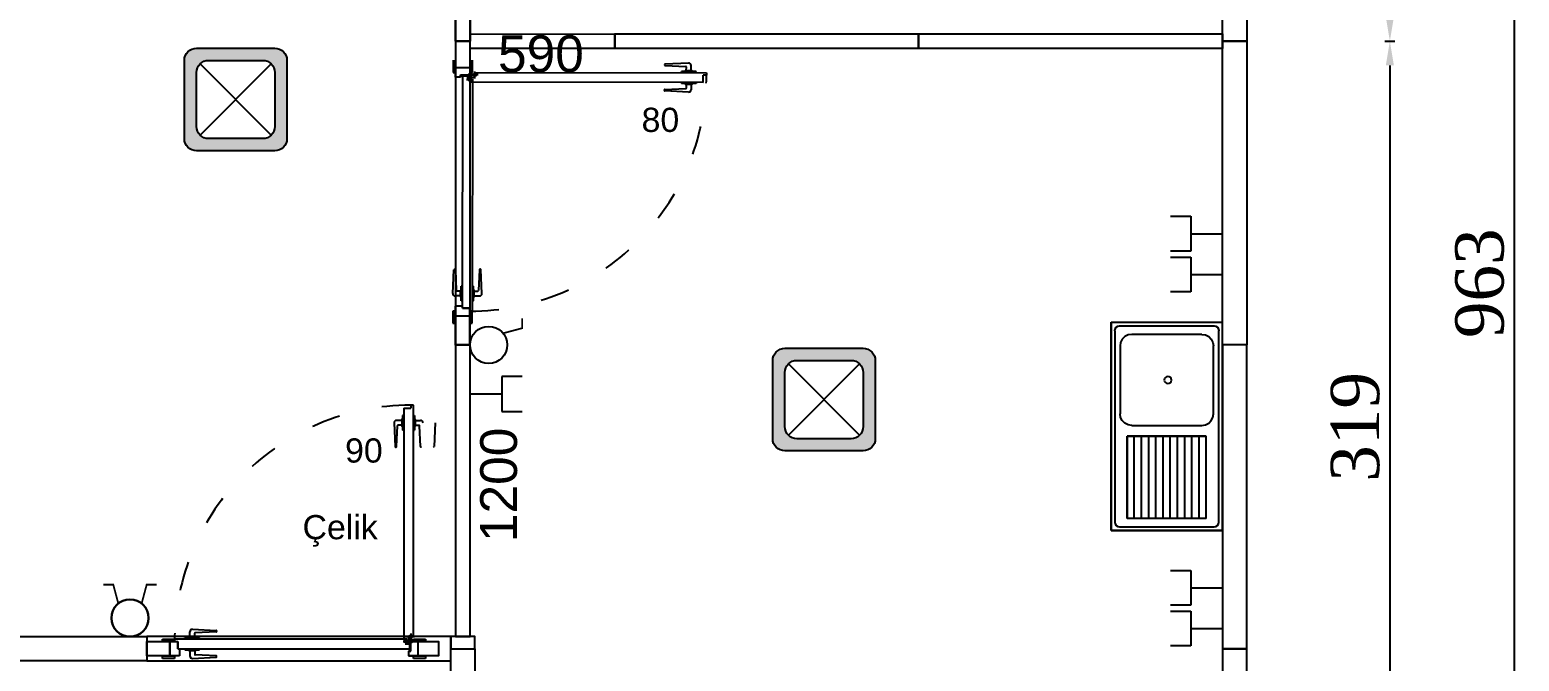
# Model space of a CAD drawing. Header units: millimetres. Extents: x 1774 to 2805, y 1273 to 2344.
# Drawn here: x 2190 to 2805, y 1630 to 1891 of the extents above; entities that cross this region are included whole.
import ezdxf

# ---------------------------------------------------------------- set-up
doc = ezdxf.new("R2010")
doc.units = ezdxf.units.MM
doc.linetypes.add('ACAD_ISO03W100', pattern=[30, 12, -18])
for name, color, linetype in [('1', 250, 'Continuous'), ('Block1', 255, 'Continuous'), ('DUVAR', 7, 'Continuous'), ('KAPI-PEN', 3, 'Continuous'), ('KAPILAR', 42, 'Continuous'), ('OLCU', 2, 'Continuous'), ('TEFRIS', 4, 'Continuous')]:
    doc.layers.add(name, color=color, linetype=linetype)
doc.styles.add('metin', font='palabi.ttf')
doc.styles.get("Standard").update_dxf_attribs({"font": 'arial.ttf'})
doc.dimstyles.new('Metin SARI', dxfattribs={"dimscale": 20, "dimtxt": 1, "dimasz": 0.5, "dimexe": 0.1, "dimexo": 0.1, "dimgap": 0.2, "dimtad": 1, "dimrnd": 1, "dimzin": 12, "dimdsep": 46, "dimlunit": 6, "dimtxsty": 'metin', "dimcen": 0.8, "dimdle": 0.0005, "dimclrd": 7, "dimclre": 165, "dimclrt": 165, "dimazin": 3, "dimtfac": 1, "dimtmove": 0, "dimatfit": 2, "dimfxl": 1, "dimfxlon": 1, "dimtolj": 1, "dimtzin": 0, "dimlwe": -1, "dimarcsym": 0})

# ---------------------------------------------------------------- blocks, each defined once
blk = doc.blocks.new('EVYE')
at = {"layer": 'TEFRIS'}
for p, q in [((-45.22, 24.7), (40.78, 24.7)), ((-45.22, 24.7), (-45.22, -21.3)), ((40.78, 24.7), (40.78, -21.3)), ((-41.72, 23.2), (37.31, 23.2)), ((-35.42, 21, -1.5), (-7.42, 21, -1.5)), ((-40.22, -12.8, -1.5), (-40.22, 16.2, -1.5)), ((35.78, 18.12, -1.7), (1.85, 18.12, -1.7)), ((1.85, 18.12, -1.7), (1.85, -14.59, -1.7)), ((35.78, 15.14, -1.7), (1.85, 15.14, -1.7)), ((35.78, -14.59, -1.7), (35.78, 18.12, -1.7)), ((35.78, 12.17, -1.7), (1.85, 12.17, -1.7)), ((35.78, 9.2, -1.7), (1.85, 9.2, -1.7)), ((35.78, 6.22, -1.7), (1.85, 6.22, -1.7)), ((35.78, 3.25, -1.7), (1.85, 3.25, -1.7)), ((35.78, 0.28, -1.7), (1.85, 0.28, -1.7)), ((35.78, -2.7, -1.7), (1.85, -2.7, -1.7)), ((35.78, -5.67, -1.7), (1.85, -5.67, -1.7)), ((35.78, -8.64, -1.7), (1.85, -8.64, -1.7)), ((35.78, -11.62, -1.7), (1.85, -11.62, -1.7)), ((35.78, -14.59, -1.7), (1.85, -14.59, -1.7)), ((40.78, -21.3), (-45.22, -21.3)), ((37.31, -19.8), (-41.76, -19.8))]:
    blk.add_line(p, q, dxfattribs=at)
blk.add_circle((-21.37, 1.26, -4.5), 1.49, dxfattribs=at)
for points, invisible_edges in [([(37.31, 23.2), (40.78, 24.7), (-45.22, 24.7)], 13), ([(37.31, 23.2), (-45.22, 24.7), (37.28, 23.2)], 3), ([(-45.22, 24.7), (-41.72, 23.2), (37.28, 23.2)], 13), ([(-43.57, 21.98), (-45.22, 24.7), (-43.14, 22.62)], 3), ([(-43.72, -17.8), (-45.22, 24.7), (-43.72, 21.2)], 3), ([(-43.14, 22.62), (-45.22, 24.7), (-42.5, 23.05)], 3), ([(-42.5, 23.05), (-45.22, 24.7), (-41.76, 23.2)], 3), ([(-43.72, 21.2), (-45.22, 24.7), (-43.72, 21.24)], 3), ([(-43.72, 21.24), (-45.22, 24.7), (-43.57, 21.98)], 3), ([(-43.72, -17.83), (-45.22, 24.7), (-43.72, -17.8)], 3), ([(-41.76, 23.2), (40.78, 24.7), (-41.72, 23.2)], 3), ([(38.05, 23.05), (40.78, 24.7), (37.31, 23.2)], 3), ([(38.69, 22.62), (40.78, 24.7), (38.05, 23.05)], 3), ([(39.12, 21.98), (40.78, 24.7), (38.69, 22.62)], 3), ([(39.28, 21.24), (40.78, 24.7), (39.12, 21.98)], 3), ([(39.28, -17.83), (40.78, -21.3), (40.78, 24.7)], 13), ([(39.28, -17.83), (40.78, 24.7), (39.28, -17.8)], 3), ([(39.28, -17.8), (40.78, 24.7), (39.28, 21.2)], 3), ([(39.28, 21.2), (40.78, 24.7), (39.28, 21.24)], 3), ([(-35.42, 21, -1.5), (-80.62, 20.58, -1.5), (-36.91, 20.77, -1.5)], 3), ([(-36.91, 20.77, -1.5), (-80.62, 20.58, -1.5), (-38.24, 20.09, -1.5)], 3), ([(-38.24, -16.68, -1.5), (-79.5, 21.7, -1.5), (-39.31, -15.62, -1.5)], 3), ([(-39.31, -15.62, -1.5), (-79.5, 21.7, -1.5), (-39.99, -14.28, -1.5)], 3), ([(-39.99, -14.28, -1.5), (-79.5, 21.7, -1.5), (-40.22, -12.8, -1.5)], 3), ([(-38.24, 20.09, -1.5), (-79.5, -18.3, -1.5), (-39.31, 19.03, -1.5)], 3), ([(-39.31, 19.03, -1.5), (-79.5, -18.3, -1.5), (-39.99, 17.69, -1.5)], 3), ([(-7.42, 21, -1.5), (37.78, 20.58, -1.5), (-5.94, 20.77, -1.5)], 3), ([(-5.94, 20.77, -1.5), (37.78, 20.58, -1.5), (-4.6, 20.09, -1.5)], 3), ([(-4.6, -16.68, -1.5), (36.66, 21.7, -1.5), (-3.54, -15.62, -1.5)], 3), ([(-4.6, 20.09, -1.5), (36.66, -18.3, -1.5), (-3.54, 19.03, -1.5)], 3), ([(-3.54, -15.62, -1.5), (36.66, 21.7, -1.5), (-2.86, -14.28, -1.5)], 3), ([(-3.54, 19.03, -1.5), (36.66, -18.3, -1.5), (-2.86, 17.69, -1.5)], 3), ([(-2.86, -14.28, -1.5), (36.66, 21.7, -1.5), (-2.62, -12.8, -1.5)], 3), ([(-2.62, -12.8, -1.5), (36.66, 21.7, -1.5), (-2.62, 16.2, -1.5)], 3), ([(-39.99, 17.69, -1.5), (-79.5, -18.3, -1.5), (-40.22, 16.2, -1.5)], 3), ([(-2.86, 17.69, -1.5), (36.66, -18.3, -1.5), (-2.62, 16.2, -1.5)], 3), ([(1.85, -14.59, -1.7), (1.85, 18.12, -1.7), (35.78, 18.12, -1.7)], 12), ([(-36.91, -17.36, -1.5), (-80.62, -17.17, -1.5), (-38.24, -16.68, -1.5)], 3), ([(-35.42, -17.6, -1.5), (-80.62, -17.17, -1.5), (-36.91, -17.36, -1.5)], 3), ([(-43.57, -18.57), (-45.22, -21.3), (-43.72, -17.83)], 3), ([(-35.42, -17.6, -1.5), (37.69, -17.61, -1.5), (-7.42, -17.6, -1.5)], 3), ([(-7.42, -17.6, -1.5), (37.78, -17.17, -1.5), (-5.94, -17.36, -1.5)], 3), ([(-5.94, -17.36, -1.5), (37.78, -17.17, -1.5), (-4.6, -16.68, -1.5)], 3), ([(39.12, -18.57), (40.78, -21.3), (39.28, -17.83)], 3), ([(-43.14, -19.21), (-45.22, -21.3), (-43.57, -18.57)], 3), ([(-42.5, -19.64), (-45.22, -21.3), (-43.14, -19.21)], 3), ([(-41.76, -19.8), (-45.22, -21.3), (-42.5, -19.64)], 3), ([(-41.72, -19.8), (-45.22, -21.3), (-41.76, -19.8)], 3), ([(37.28, -19.8), (40.78, -21.3), (37.31, -19.8)], 3), ([(37.31, -19.8), (40.78, -21.3), (38.05, -19.64)], 3), ([(38.05, -19.64), (40.78, -21.3), (38.69, -19.21)], 3), ([(38.69, -19.21), (40.78, -21.3), (39.12, -18.57)], 3)]:
    blk.add_3dface(points, dxfattribs=dict(at, invisible_edges=invisible_edges))
blk = doc.blocks.new('*D24')
at = {"layer": 'Block1', "color": 165, "transparency": 16777216}
for p, q in [((2749.58, 2267.64), (2753.71, 2267.64)), ((2749.58, 1886.14), (2753.71, 1886.14))]:
    blk.add_line(p, q, dxfattribs=at)
at = {"layer": 'Block1', "color": 7, "lineweight": -2, "transparency": 16777216}
blk.add_line((2751.71, 2257.64), (2751.71, 1896.14), dxfattribs=at)
at = {"layer": 'Block1', "color": 7, "transparency": 16777216}
for points in [[(2750.04, 2257.64), (2753.37, 2257.64), (2751.71, 2267.64)], [(2750.04, 1896.14), (2753.37, 1896.14), (2751.71, 1886.14)]]:
    blk.add_solid(points, dxfattribs=at)
at = {"layer": 'Defpoints', "color": 0, "transparency": 16777216}
for p in [(2747.58, 2267.64), (2747.58, 1886.14), (2751.71, 1886.14)]:
    blk.add_point(p, dxfattribs=at)
at = {"layer": 'Block1', "color": 165, "transparency": 16777216, "insert": (2737.42, 2076.89), "char_height": 20, "attachment_point": 5, "rotation": 90, "style": 'metin'}
blk.add_mtext('\\A1;382', dxfattribs=at)
blk = doc.blocks.new('*D25')
at = {"layer": 'Block1', "color": 165, "transparency": 16777216}
for p, q in [((2749.58, 1886.14), (2753.71, 1886.14)), ((2749.58, 1567.39), (2753.71, 1567.39))]:
    blk.add_line(p, q, dxfattribs=at)
at = {"layer": 'Block1', "color": 7, "lineweight": -2, "transparency": 16777216}
blk.add_line((2751.71, 1876.14), (2751.71, 1577.39), dxfattribs=at)
at = {"layer": 'Block1', "color": 7, "transparency": 16777216}
for points in [[(2750.04, 1876.14), (2753.37, 1876.14), (2751.71, 1886.14)], [(2750.04, 1577.39), (2753.37, 1577.39), (2751.71, 1567.39)]]:
    blk.add_solid(points, dxfattribs=at)
at = {"layer": 'Defpoints', "color": 0, "transparency": 16777216}
for p in [(2747.58, 1886.14), (2747.58, 1567.39), (2751.71, 1567.39)]:
    blk.add_point(p, dxfattribs=at)
at = {"layer": 'Block1', "color": 165, "transparency": 16777216, "insert": (2737.42, 1726.77), "char_height": 20, "attachment_point": 5, "rotation": 90, "style": 'metin'}
blk.add_mtext('\\A1;319', dxfattribs=at)
blk = doc.blocks.new('*D27')
at = {"layer": 'Block1', "color": 165, "transparency": 16777216}
for p, q in [((2783.12, 2267.64), (2805.12, 2267.64)), ((2783.12, 1304.64), (2805.12, 1304.64))]:
    blk.add_line(p, q, dxfattribs=at)
at = {"layer": 'Block1', "color": 7, "lineweight": -2, "transparency": 16777216}
blk.add_line((2803.12, 1314.64), (2803.12, 2257.64), dxfattribs=at)
at = {"layer": 'Block1', "color": 7, "transparency": 16777216}
for points in [[(2801.45, 2257.64), (2804.79, 2257.64), (2803.12, 2267.64)], [(2801.45, 1314.64), (2804.79, 1314.64), (2803.12, 1304.64)]]:
    blk.add_solid(points, dxfattribs=at)
at = {"layer": 'Defpoints', "color": 0, "transparency": 16777216}
for p in [(2747.58, 2267.64), (2803.12, 2267.64), (2747.58, 1304.64)]:
    blk.add_point(p, dxfattribs=at)
at = {"layer": 'Block1', "color": 165, "transparency": 16777216, "insert": (2788.83, 1786.14), "char_height": 20, "attachment_point": 5, "rotation": 90, "style": 'metin'}
blk.add_mtext('\\A1;963', dxfattribs=at)
blk = doc.blocks.new('ANAHTAR')
at = {"layer": 'OLCU', "color": 20, "const_width": 0.735}
blk.add_lwpolyline([(-6.13, -4.86), (-13.8, -6.9), (-13.8, -11)], dxfattribs=at)
at = {"layer": 'OLCU', "color": 20}
blk.add_circle((0, 0), 7.67, dxfattribs=at)
blk = doc.blocks.new('TELPRIZ')
at = {"layer": 'DUVAR', "color": 1}
for p, q in [((-7.2, 21.45), (-7.2, 13.15)), ((7.2, 13.15), (7.2, 21.45)), ((-7.2, 13.15), (7.2, 13.15)), ((0, 13.15), (0, 0))]:
    blk.add_line(p, q, dxfattribs=at)

msp = doc.modelspace()

# ---------------------------------------------------------------- hatches: boundary and pattern name
at = {"layer": 'KAPI-PEN', "true_color": 0x4554a5}
h = msp.add_hatch(color=175, dxfattribs=at)
edge = h.paths.add_edge_path()
edge.add_line((2258.838, 1883.216), (2291.197, 1883.216))
edge.add_arc((2291.197, 1878.216), 5, 0, 90, ccw=False)
edge.add_line((2296.197, 1878.216), (2296.197, 1845.856))
edge.add_arc((2291.197, 1845.856), 5, -90, 0, ccw=False)
edge.add_line((2291.197, 1840.856), (2258.838, 1840.856))
edge.add_arc((2258.838, 1845.856), 5, 180, 270, ccw=False)
edge.add_line((2253.838, 1845.856), (2253.838, 1878.216))
edge.add_arc((2258.838, 1878.216), 5, 90, 180, ccw=False)
edge = h.paths.add_edge_path(flags=16)
edge.add_line((2263.838, 1878.216), (2286.197, 1878.216))
edge.add_arc((2286.197, 1873.216), 5, 0, 90, ccw=False)
edge.add_line((2291.197, 1873.216), (2291.197, 1850.856))
edge.add_arc((2286.197, 1850.856), 5, -90, 0, ccw=False)
edge.add_line((2286.197, 1845.856), (2263.838, 1845.856))
edge.add_arc((2263.838, 1850.856), 5, 180, 270, ccw=False)
edge.add_line((2258.838, 1850.856), (2258.838, 1873.216))
edge.add_arc((2263.838, 1873.216), 5, 90, 180, ccw=False)
h = msp.add_hatch(color=175, dxfattribs=at)
edge = h.paths.add_edge_path()
edge.add_line((2501.806, 1759.243), (2534.166, 1759.243))
edge.add_arc((2534.166, 1754.243), 5, 0, 90, ccw=False)
edge.add_line((2539.166, 1754.243), (2539.166, 1721.884))
edge.add_arc((2534.166, 1721.884), 5, -90, 0, ccw=False)
edge.add_line((2534.166, 1716.884), (2501.806, 1716.884))
edge.add_arc((2501.806, 1721.884), 5, 180, 270, ccw=False)
edge.add_line((2496.806, 1721.884), (2496.806, 1754.243))
edge.add_arc((2501.806, 1754.243), 5, 90, 180, ccw=False)
edge = h.paths.add_edge_path(flags=16)
edge.add_line((2506.806, 1754.243), (2529.166, 1754.243))
edge.add_arc((2529.166, 1749.243), 5, 0, 90, ccw=False)
edge.add_line((2534.166, 1749.243), (2534.166, 1726.884))
edge.add_arc((2529.166, 1726.884), 5, -90, 0, ccw=False)
edge.add_line((2529.166, 1721.884), (2506.806, 1721.884))
edge.add_arc((2506.806, 1726.884), 5, 180, 270, ccw=False)
edge.add_line((2501.806, 1726.884), (2501.806, 1749.243))
edge.add_arc((2506.806, 1749.243), 5, 90, 180, ccw=False)

# ---------------------------------------------------------------- linework, layer by layer
at = {"layer": 'Block1', "color": 7}
for p, q in [((2289.733, 1876.752), (2260.302, 1847.321)), ((2260.302, 1876.752), (2289.733, 1847.321)), ((2532.702, 1752.779), (2503.271, 1723.348)), ((2503.271, 1752.779), (2532.702, 1723.348))]:
    msp.add_line(p, q, dxfattribs=at)
msp.add_lwpolyline([(2363.831, 1635.141), (2373.831, 1635.141), (2373.831, 1640.141), (2363.831, 1640.141)], close=True, dxfattribs=at)
at = {"layer": 'KAPI-PEN', "color": 175, "true_color": 0x4554a5}
for points in [[(2365.831, 1886.141), (2371.831, 1886.141), (2371.831, 2011.641), (2365.831, 2011.641)], [(2692.581, 1886.141), (2682.581, 1886.141), (2682.581, 2011.641), (2692.581, 2011.641)], [(2431.581, 1883.141), (2371.831, 1883.066), (2371.831, 1889.066), (2431.581, 1889.141)], [(2557.081, 1883.141), (2431.581, 1883.141), (2431.581, 1889.141), (2557.081, 1889.141)], [(2682.581, 1883.141), (2557.081, 1883.141), (2557.081, 1889.141), (2682.581, 1889.141)], [(2365.831, 1760.641), (2371.831, 1760.641), (2371.831, 1886.141), (2365.831, 1886.141)], [(2692.581, 1760.641), (2682.581, 1760.641), (2682.581, 1886.141), (2692.581, 1886.141)], [(2365.831, 1640.141), (2371.831, 1640.141), (2371.831, 1760.641), (2365.831, 1760.641)], [(2692.581, 1760.641), (2682.581, 1760.641), (2682.581, 1635.141), (2692.581, 1635.141)], [(2238.331, 1630.141), (2185.581, 1630.141), (2185.581, 1640.141), (2238.331, 1640.141)], [(2363.831, 1640.141), (2238.331, 1640.141), (2238.331, 1630.141), (2363.831, 1630.141)], [(2363.831, 1635.141), (2373.831, 1635.141), (2373.831, 1572.391), (2363.831, 1572.391)], [(2692.581, 1635.141), (2682.581, 1635.141), (2682.581, 1572.391), (2692.581, 1572.391)]]:
    msp.add_lwpolyline(points, close=True, dxfattribs=at)
for points in [[(2258.838, 1883.216), (2291.197, 1883.216, -0.4142136), (2296.197, 1878.216), (2296.197, 1845.856, -0.4142136), (2291.197, 1840.856), (2258.838, 1840.856, -0.4142136), (2253.838, 1845.856), (2253.838, 1878.216, -0.4142136)], [(2263.838, 1878.216), (2286.197, 1878.216, -0.4142136), (2291.197, 1873.216), (2291.197, 1850.856, -0.4142136), (2286.197, 1845.856), (2263.838, 1845.856, -0.4142136), (2258.838, 1850.856), (2258.838, 1873.216, -0.4142136)], [(2501.806, 1759.243), (2534.166, 1759.243, -0.4142136), (2539.166, 1754.243), (2539.166, 1721.884, -0.4142136), (2534.166, 1716.884), (2501.806, 1716.884, -0.4142136), (2496.806, 1721.884), (2496.806, 1754.243, -0.4142136)], [(2506.806, 1754.243), (2529.166, 1754.243, -0.4142136), (2534.166, 1749.243), (2534.166, 1726.884, -0.4142136), (2529.166, 1721.884), (2506.806, 1721.884, -0.4142136), (2501.806, 1726.884), (2501.806, 1749.243, -0.4142136)]]:
    msp.add_lwpolyline(points, format="xyb", close=True, dxfattribs=at)
at = {"layer": 'KAPILAR', "color": 7, "lineweight": 25}
for p, q in [((2364.821, 1878.244), (2364.815, 1873.244)), ((2365.815, 1873.243), (2365.821, 1878.243)), ((2371.821, 1878.236), (2371.815, 1873.236)), ((2372.815, 1873.234), (2372.821, 1878.234)), ((2452.139, 1876.468), (2452.139, 1876.25)), ((2462.094, 1877.099), (2452.33, 1876.667)), ((2364.815, 1873.244), (2365.815, 1873.243)), ((2365.813, 1871.243), (2365.818, 1875.243)), ((2367.813, 1871.24), (2365.813, 1871.243)), ((2367.814, 1872.213), (2367.813, 1871.24)), ((2367.814, 1872.213), (2371.814, 1872.208)), ((2370.353, 1870.23), (2373.27, 1870.226)), ((2370.356, 1872.21), (2373.273, 1872.206)), ((2370.731, 1872.209), (2373.272, 1872.206)), ((2371.549, 1870.228), (2371.551, 1872.208)), ((2372.074, 1870.228), (2371.549, 1870.228)), ((2371.551, 1872.208), (2372.077, 1872.208)), ((2371.812, 1870.749), (2371.816, 1873.666)), ((2371.815, 1873.291), (2371.812, 1870.749)), ((2371.813, 1871.311), (2371.812, 1870.228)), ((2371.818, 1875.236), (2371.814, 1872.402)), ((2371.814, 1872.47), (2373.794, 1872.468)), ((2373.793, 1871.943), (2371.814, 1871.945)), ((2371.815, 1873.246), (2372.815, 1873.244)), ((2372.077, 1872.208), (2372.074, 1870.228)), ((2372.71, 1872.207), (2373.794, 1872.205)), ((2373.792, 1870.747), (2373.795, 1873.664)), ((2373.794, 1872.468), (2373.793, 1871.943)), ((2452.329, 1876.05), (2460.946, 1875.676)), ((2465.135, 1873.595), (2459.135, 1873.602)), ((2459.135, 1873.102), (2459.135, 1873.602)), ((2460.636, 1873.701), (2460.635, 1873.601)), ((2463.436, 1873.897), (2460.836, 1873.9)), ((2461.136, 1873.9), (2461.138, 1875.476)), ((2463.136, 1873.898), (2463.138, 1876.099)), ((2463.636, 1873.697), (2463.635, 1873.597)), ((2465.135, 1873.095), (2465.135, 1873.595)), ((2468.13, 1869.092), (2468.134, 1872.092)), ((2452.126, 1865.754), (2452.126, 1865.972)), ((2452.317, 1866.172), (2460.935, 1866.525)), ((2462.08, 1865.099), (2452.317, 1865.554)), ((2459.13, 1869.103), (2459.129, 1868.603)), ((2465.129, 1868.595), (2459.129, 1868.603)), ((2460.629, 1868.501), (2460.629, 1868.601)), ((2463.429, 1868.297), (2460.829, 1868.3)), ((2461.129, 1868.3), (2461.127, 1866.724)), ((2463.129, 1868.298), (2463.126, 1866.096)), ((2463.629, 1868.497), (2463.629, 1868.597)), ((2465.13, 1869.095), (2465.129, 1868.595)), ((2364.705, 1781.942), (2365.161, 1791.705)), ((2365.361, 1791.896), (2365.578, 1791.896)), ((2365.778, 1791.704), (2366.131, 1783.086)), ((2375.656, 1791.692), (2375.282, 1783.075)), ((2376.074, 1791.883), (2375.856, 1791.883)), ((2376.706, 1781.928), (2376.274, 1791.692)), ((2368.202, 1778.892), (2368.209, 1784.892)), ((2368.709, 1784.892), (2368.209, 1784.892)), ((2372.709, 1784.887), (2373.209, 1784.886)), ((2373.202, 1778.886), (2373.209, 1784.886)), ((2367.904, 1780.893), (2365.703, 1780.895)), ((2367.906, 1782.893), (2366.331, 1782.895)), ((2367.904, 1780.593), (2367.907, 1783.193)), ((2368.103, 1780.392), (2368.203, 1780.392)), ((2368.107, 1783.392), (2368.207, 1783.392)), ((2368.702, 1778.892), (2368.202, 1778.892)), ((2372.702, 1778.887), (2373.202, 1778.886)), ((2373.303, 1780.386), (2373.203, 1780.386)), ((2373.307, 1783.386), (2373.207, 1783.386)), ((2373.504, 1780.586), (2373.507, 1783.186)), ((2373.504, 1780.886), (2375.705, 1780.883)), ((2373.506, 1782.886), (2375.082, 1782.884)), ((2364.696, 1774.597), (2364.69, 1769.597)), ((2365.696, 1774.595), (2364.696, 1774.597)), ((2365.69, 1769.595), (2365.696, 1774.595)), ((2365.699, 1776.595), (2365.694, 1772.595)), ((2368.699, 1776.592), (2365.699, 1776.595)), ((2368.698, 1775.892), (2368.699, 1776.592)), ((2368.698, 1775.892), (2371.698, 1775.888)), ((2371.696, 1774.588), (2371.69, 1769.588)), ((2371.694, 1772.588), (2371.698, 1775.888)), ((2372.696, 1774.587), (2371.696, 1774.588)), ((2372.69, 1769.587), (2372.696, 1774.587)), ((2364.69, 1769.597), (2365.69, 1769.595)), ((2371.69, 1769.588), (2372.69, 1769.587)), ((2343.601, 1729.461), (2341.4, 1729.461)), ((2343.601, 1729.761), (2343.601, 1727.161)), ((2343.801, 1729.961), (2343.901, 1729.961)), ((2343.901, 1731.461), (2343.901, 1725.461)), ((2344.401, 1731.461), (2343.901, 1731.461)), ((2344.401, 1734.461), (2347.401, 1734.461)), ((2348.401, 1731.461), (2348.901, 1731.461)), ((2348.901, 1731.461), (2348.901, 1725.461)), ((2349.001, 1729.961), (2348.901, 1729.961)), ((2349.201, 1729.761), (2349.201, 1727.161)), ((2349.201, 1729.461), (2351.402, 1729.461)), ((2340.401, 1728.416), (2340.845, 1718.652)), ((2341.462, 1718.652), (2341.826, 1727.269)), ((2343.601, 1727.461), (2342.025, 1727.461)), ((2343.801, 1726.961), (2343.901, 1726.961)), ((2344.401, 1725.461), (2343.901, 1725.461)), ((2348.401, 1725.461), (2348.901, 1725.461)), ((2349.001, 1726.961), (2348.901, 1726.961)), ((2349.201, 1727.461), (2350.777, 1727.461)), ((2351.34, 1718.652), (2350.976, 1727.269)), ((2357.401, 1728.416), (2356.957, 1718.652)), ((2341.044, 1718.461), (2341.262, 1718.461)), ((2351.758, 1718.461), (2351.54, 1718.461)), ((2257.127, 1643.142), (2266.89, 1642.698)), ((2267.081, 1642.498), (2267.081, 1642.28)), ((2244.781, 1639.141), (2249.781, 1639.141)), ((2244.781, 1638.141), (2244.781, 1639.141)), ((2249.781, 1638.141), (2244.781, 1638.141)), ((2247.781, 1638.141), (2251.081, 1638.141)), ((2249.781, 1639.141), (2249.781, 1638.141)), ((2251.081, 1635.141), (2251.081, 1638.141)), ((2254.081, 1639.641), (2260.081, 1639.641)), ((2254.081, 1639.141), (2254.081, 1639.641)), ((2255.581, 1639.741), (2255.581, 1639.641)), ((2255.781, 1639.941), (2258.381, 1639.941)), ((2256.081, 1639.941), (2256.081, 1642.143)), ((2258.081, 1639.941), (2258.081, 1641.517)), ((2266.89, 1642.081), (2258.273, 1641.717)), ((2258.581, 1639.741), (2258.581, 1639.641)), ((2260.081, 1639.141), (2260.081, 1639.641)), ((2345.421, 1636.683), (2345.421, 1639.6)), ((2345.421, 1638.404), (2345.421, 1637.879)), ((2347.401, 1638.404), (2345.421, 1638.404)), ((2346.505, 1638.141), (2345.421, 1638.141)), ((2345.421, 1637.879), (2347.401, 1637.879)), ((2345.943, 1640.121), (2348.859, 1640.121)), ((2348.484, 1638.141), (2345.943, 1638.141)), ((2345.943, 1638.141), (2348.859, 1638.141)), ((2347.663, 1640.121), (2347.138, 1640.121)), ((2347.138, 1640.121), (2347.138, 1638.141)), ((2347.401, 1639.038), (2347.401, 1640.121)), ((2347.401, 1636.683), (2347.401, 1639.6)), ((2347.401, 1637.058), (2347.401, 1639.6)), ((2347.401, 1637.879), (2347.401, 1638.404)), ((2347.401, 1634.141), (2347.401, 1638.141)), ((2350.429, 1638.141), (2347.595, 1638.141)), ((2347.663, 1638.141), (2347.663, 1640.121)), ((2348.429, 1639.141), (2353.429, 1639.141)), ((2353.429, 1638.141), (2348.429, 1638.141)), ((2348.439, 1638.141), (2348.439, 1639.141)), ((2353.439, 1639.141), (2353.439, 1638.141)), ((2244.781, 1632.141), (2249.781, 1632.141)), ((2244.781, 1631.141), (2244.781, 1632.141)), ((2249.781, 1631.141), (2244.781, 1631.141)), ((2251.781, 1632.141), (2247.781, 1632.141)), ((2249.781, 1632.141), (2249.781, 1631.141)), ((2251.081, 1635.141), (2251.781, 1635.141)), ((2251.781, 1635.141), (2251.781, 1632.141)), ((2254.081, 1635.141), (2254.081, 1634.641)), ((2254.081, 1634.641), (2260.081, 1634.641)), ((2255.581, 1634.541), (2255.581, 1634.641)), ((2255.781, 1634.341), (2258.381, 1634.341)), ((2256.081, 1634.341), (2256.081, 1632.14)), ((2257.127, 1631.141), (2266.89, 1631.585)), ((2258.081, 1634.341), (2258.081, 1632.766)), ((2266.89, 1632.202), (2258.273, 1632.566)), ((2258.581, 1634.541), (2258.581, 1634.641)), ((2260.081, 1635.141), (2260.081, 1634.641)), ((2267.081, 1631.785), (2267.081, 1632.003)), ((2347.401, 1634.141), (2346.429, 1634.141)), ((2346.429, 1634.141), (2346.429, 1632.141)), ((2346.429, 1632.141), (2350.429, 1632.141)), ((2348.429, 1632.141), (2353.429, 1632.141)), ((2348.429, 1631.141), (2348.429, 1632.141)), ((2353.429, 1631.141), (2348.429, 1631.141)), ((2353.429, 1632.141), (2353.429, 1631.141))]:
    msp.add_line(p, q, dxfattribs=at)
at = {"layer": 'KAPILAR', "color": 7, "lineweight": 25, "ltscale": 100}
for p, q in [((2365.818, 1875.243), (2371.818, 1875.236)), ((2367.813, 1871.24), (2367.814, 1872.213)), ((2365.694, 1772.595), (2371.694, 1772.588)), ((2247.781, 1632.141), (2247.781, 1638.141)), ((2350.429, 1632.141), (2350.429, 1638.141)), ((2346.429, 1634.141), (2347.401, 1634.141))]:
    msp.add_line(p, q, dxfattribs=at)
at = {"layer": 'KAPILAR', "color": 7, "lineweight": 25, "ltscale": 80}
for p, q in [((2368.698, 1775.892), (2368.814, 1871.75)), ((2368.813, 1871.75), (2370.744, 1871.748)), ((2370.744, 1871.748), (2370.742, 1870.229)), ((2371.81, 1868.928), (2371.812, 1870.228)), ((2371.812, 1870.228), (2372.812, 1870.227)), ((2372.272, 1869.207), (2372.274, 1871.137)), ((2372.274, 1871.137), (2373.792, 1871.135)), ((2372.812, 1870.227), (2372.696, 1774.587)), ((2373.794, 1872.205), (2373.795, 1873.205)), ((2375.094, 1872.204), (2373.794, 1872.205)), ((2373.795, 1873.205), (2469.435, 1873.09)), ((2469.434, 1872.09), (2468.134, 1872.092)), ((2469.435, 1873.09), (2469.434, 1872.09)), ((2468.13, 1869.092), (2372.272, 1869.207)), ((2371.698, 1775.888), (2368.698, 1775.892)), ((2371.696, 1774.588), (2371.698, 1775.888)), ((2372.696, 1774.587), (2371.696, 1774.588)), ((2347.401, 1735.761), (2347.401, 1734.461)), ((2348.401, 1735.761), (2347.401, 1735.761)), ((2348.401, 1640.121), (2348.401, 1735.761)), ((2344.401, 1734.461), (2344.401, 1638.603)), ((2345.421, 1639.141), (2249.781, 1639.141)), ((2249.781, 1639.141), (2249.781, 1638.141)), ((2249.781, 1638.141), (2251.081, 1638.141)), ((2251.081, 1638.141), (2251.081, 1635.141)), ((2344.121, 1638.141), (2345.421, 1638.141)), ((2344.401, 1638.603), (2346.331, 1638.603)), ((2345.421, 1638.141), (2345.421, 1639.141)), ((2346.94, 1637.071), (2345.421, 1637.071)), ((2346.331, 1638.603), (2346.331, 1640.121)), ((2346.94, 1635.141), (2346.94, 1637.071)), ((2347.401, 1641.421), (2347.401, 1640.121)), ((2347.401, 1640.121), (2348.401, 1640.121)), ((2251.081, 1635.141), (2346.94, 1635.141))]:
    msp.add_line(p, q, dxfattribs=at)
at = {"layer": 'KAPILAR', "color": 7, "lineweight": 25, "ltscale": 100}
for points in [[(2371.814, 1898.575), (2371.831, 1886.145), (2365.831, 1886.138), (2365.813, 1899.54)], [(2371.814, 1872.208), (2371.831, 1886.138), (2365.831, 1886.145), (2365.813, 1871.243)], [(2347.401, 1638.141), (2358.831, 1638.141), (2358.831, 1632.141), (2346.429, 1632.141)]]:
    msp.add_lwpolyline(points, dxfattribs=at)
at = {"layer": 'KAPILAR', "color": 7, "ltscale": 10}
for points in [[(2371.818, 1875.236), (2371.831, 1886.138), (2365.831, 1886.145), (2365.818, 1875.243)], [(2371.68, 1760.638), (2371.694, 1772.588), (2365.694, 1772.595), (2365.68, 1760.645)], [(2238.331, 1638.141), (2247.781, 1638.141), (2247.781, 1632.141), (2238.331, 1632.141)], [(2350.429, 1638.141), (2358.831, 1638.141), (2358.831, 1632.141), (2350.429, 1632.141)]]:
    msp.add_lwpolyline(points, close=True, dxfattribs=at)
at = {"layer": 'KAPILAR', "color": 7, "lineweight": 25}
for centre in [(2371.812, 1870.228), (2371.814, 1872.208), (2371.814, 1872.208), (2373.794, 1872.205), (2345.421, 1638.141), (2347.401, 1640.121), (2347.401, 1638.141), (2347.401, 1638.141)]:
    msp.add_circle(centre, 0.583, dxfattribs=at)
for centre, radius, start, end in [((2452.339, 1876.467), 0.2, 92.533455, 179.930893), ((2452.339, 1876.25), 0.2, 179.930893, 267.32833), ((2462.138, 1876.1), 1, 359.930893, 92.533455), ((2460.836, 1873.7), 0.2, 89.930893, 179.930893), ((2460.938, 1875.476), 0.2, 359.930893, 87.514794), ((2463.436, 1873.697), 0.2, 359.930893, 89.930893), ((2452.326, 1865.972), 0.2, 92.533455, 179.930893), ((2452.326, 1865.754), 0.2, 179.930893, 267.32833), ((2460.829, 1868.5), 0.2, 179.930893, 269.930893), ((2460.927, 1866.725), 0.2, 272.346992, 359.930893), ((2462.126, 1866.098), 1, 267.32833, 359.930893), ((2463.429, 1868.497), 0.2, 269.930893, 359.930893), ((2365.36, 1791.696), 0.2, 89.930893, 177.32833), ((2365.578, 1791.696), 0.2, 2.533455, 89.930893), ((2375.856, 1791.683), 0.2, 89.930893, 177.32833), ((2376.074, 1791.683), 0.2, 2.533455, 89.930893), ((2365.704, 1781.895), 1, 177.32833, 269.930893), ((2366.331, 1783.095), 0.2, 182.346992, 269.930893), ((2368.104, 1780.592), 0.2, 179.930893, 269.930893), ((2368.107, 1783.192), 0.2, 89.930893, 179.930893), ((2373.304, 1780.586), 0.2, 269.930893, 359.930893), ((2373.307, 1783.186), 0.2, 359.930893, 89.930893), ((2375.082, 1783.084), 0.2, 269.930893, 357.514794), ((2375.707, 1781.883), 1, 269.930893, 2.533455), ((2341.4, 1728.461), 1, 90, 182.602562), ((2343.801, 1729.761), 0.2, 90, 180), ((2349.001, 1729.761), 0.2, 0, 90), ((2351.402, 1728.461), 1, 357.397438, 90), ((2342.025, 1727.261), 0.2, 90, 177.583901), ((2343.801, 1727.161), 0.2, 180, 270), ((2349.001, 1727.161), 0.2, 270, 0), ((2350.777, 1727.261), 0.2, 2.416099, 90), ((2341.044, 1718.661), 0.2, 182.602562, 270), ((2341.262, 1718.661), 0.2, 270, 357.397438), ((2351.54, 1718.661), 0.2, 182.602562, 270), ((2356.758, 1718.661), 0.2, 270, 357.397438), ((2257.081, 1642.143), 1, 87.397438, 180), ((2266.881, 1642.498), 0.2, 0, 87.397438), ((2255.781, 1639.741), 0.2, 90, 180), ((2258.281, 1641.517), 0.2, 92.416099, 180), ((2258.381, 1639.741), 0.2, 0, 90), ((2266.881, 1642.28), 0.2, 272.602562, 0), ((2255.781, 1634.541), 0.2, 180, 270), ((2257.081, 1632.14), 1, 180, 272.602562), ((2258.281, 1632.766), 0.2, 180, 267.583901), ((2258.381, 1634.541), 0.2, 270, 0), ((2266.881, 1632.003), 0.2, 0, 87.397438), ((2266.881, 1631.785), 0.2, 272.602562, 0)]:
    msp.add_arc(centre, radius, start, end, dxfattribs=at)
at = {"layer": 'KAPILAR', "color": 7, "linetype": 'ACAD_ISO03W100'}
for centre, start, end in [((2371.814, 1872.208), 269.930893, 359.930893), ((2347.401, 1638.141), 90, 180)]:
    msp.add_arc(centre, 97.62, start, end, dxfattribs=at)

# ---------------------------------------------------------------- block references
at = {"layer": 'TEFRIS', "lineweight": 25, "xscale": -1, "rotation": 90}
for name, p in [('TELPRIZ', (2682.581, 1806.569)), ('TELPRIZ', (2682.581, 1789.747)), ('TELPRIZ', (2682.581, 1660.308)), ('ANAHTAR', (2231.356, 1647.808)), ('TELPRIZ', (2682.581, 1643.486))]:
    msp.add_blockref(name, p, dxfattribs=at)
at = {"layer": 'TEFRIS', "xscale": -1, "rotation": 90}
msp.add_blockref('EVYE', (2661.285, 1724.775), dxfattribs=at)
at = {"layer": 'TEFRIS', "lineweight": 25}
for name, p, rotation in [('ANAHTAR', (2379.5, 1760.641), 180), ('TELPRIZ', (2371.831, 1740.355), 270), ('ANAHTAR', (2231.356, 1647.808), 270)]:
    msp.add_blockref(name, p, dxfattribs=dict(at, rotation=rotation))

# ---------------------------------------------------------------- texts
at = {"layer": '1', "color": 0, "lineweight": 25}
msp.add_text('590', height=15.2174, dxfattribs=at).set_placement((2383.346, 1873.341))
msp.add_text('1200', height=15.2174, rotation=90, dxfattribs=at).set_placement((2391.204, 1679.171))
at = {"layer": 'Block1', "color": 0, "linetype": 'Continuous'}
msp.add_text('80', height=10, rotation=359.930893, dxfattribs=at).set_placement((2442.66, 1848.641))
for s, p in [('90', (2320.199, 1712.033)), ('Çelik', (2302.629, 1680.353))]:
    msp.add_text(s, height=10, dxfattribs=at).set_placement(p)

# ---------------------------------------------------------------- dimensions: what is measured, and where the dimension line sits
at = {"layer": 'Block1', "color": 7}
for p1, p2, distance, picture, middle in [((2747.581, 2267.641), (2747.581, 1886.141), 4.124, '*D24', (2737.417, 2076.891)), ((2747.581, 1304.641), (2747.581, 2267.641), -55.54, '*D27', (2788.833, 1786.141)), ((2747.581, 1886.141), (2747.581, 1567.391), 4.124, '*D25', (2737.417, 1726.766))]:
    dim = msp.add_aligned_dim(p1=p1, p2=p2, distance=distance, dimstyle='Metin SARI', dxfattribs=at)
    dim.commit()
    dim.dimension.update_dxf_attribs({"geometry": picture, "text_midpoint": middle})

doc.saveas('drawing.dxf')
